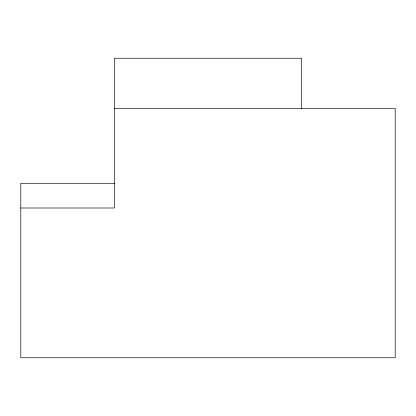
<?xml version="1.0" encoding="UTF-8"?>
<svg xmlns="http://www.w3.org/2000/svg" width="416" height="416" viewBox="0 0 416 416"><rect width="100%" height="100%" fill="white"/><g stroke="black" fill="none" stroke-linecap="round" stroke-linejoin="round"><path stroke-width="0.62" d="M114.4 108.41L395.2 108.41L395.2 357.76L20.8 357.76L20.8 183.29L114.4 183.29M20.8 208L114.4 208L114.4 58.24L301.6 58.24L301.6 108.732"/></g></svg>
